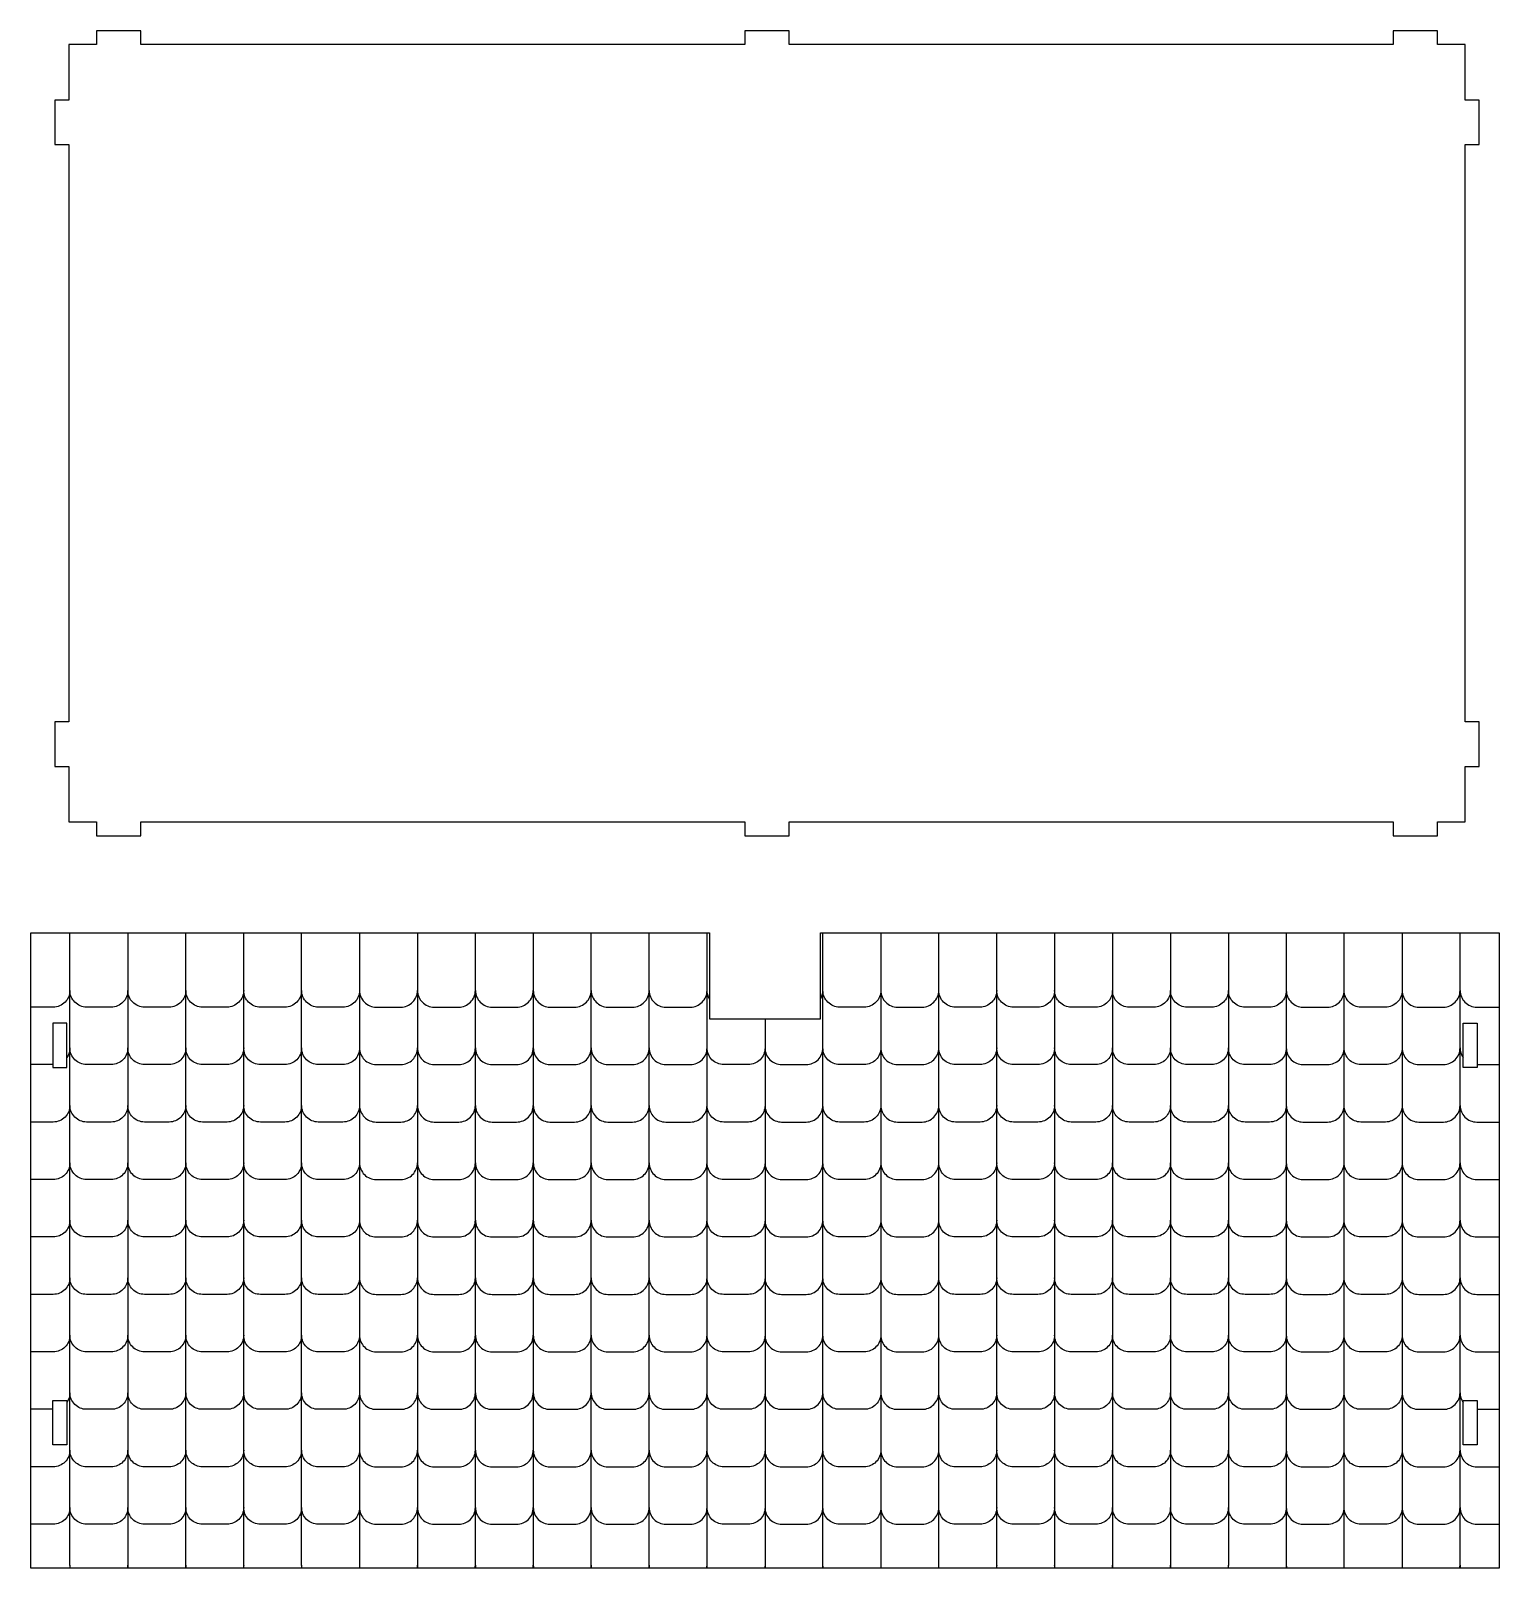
# Model space of a CAD drawing. Extents: x 6616 to 8714, y -365 to 1185.
# Drawn here: x 7356 to 7991, y -354 to 310 of the extents above; entities that cross this region are included whole.
import ezdxf

# ---------------------------------------------------------------- set-up
doc = ezdxf.new("R2010")
doc.units = 0
doc.header["$MEASUREMENT"] = 0
doc.layers.add('LAYER1', color=18, linetype='CONTINUOUS')

msp = doc.modelspace()

# ---------------------------------------------------------------- linework, layer by layer
at = {"layer": 'LAYER1'}
for points in [[(7684.2, -31.57), (7945.32, -31.57), (7945.32, -37.57), (7964.52, -37.57), (7964.52, -31.57), (7976.52, -31.57), (7976.52, -7.57), (7982.52, -7.57), (7982.52, 11.63), (7976.52, 11.63), (7976.52, 261.23), (7982.52, 261.23), (7982.52, 280.43), (7976.52, 280.43), (7976.52, 304.43), (7964.52, 304.43), (7964.52, 310.43), (7945.32, 310.43), (7945.32, 304.43), (7684.2, 304.43), (7684.2, 310.43), (7665, 310.43), (7665, 304.43), (7403.88, 304.43), (7403.88, 310.43), (7384.68, 310.43), (7384.68, 304.43), (7372.68, 304.43), (7372.68, 280.43), (7366.68, 280.43), (7366.68, 261.23), (7372.68, 261.23), (7372.68, 11.63), (7366.68, 11.63), (7366.68, -7.57), (7372.68, -7.57), (7372.68, -31.57), (7384.68, -31.57), (7384.68, -37.57), (7403.88, -37.57), (7403.88, -31.57), (7665, -31.57), (7665, -37.57), (7684.2, -37.57)], [(7356.23, -79.57), (7649.75, -79.57), (7649.75, -116.75), (7697.75, -116.75), (7697.75, -79.57), (7991.27, -79.57), (7991.27, -354.18), (7356.23, -354.18)], [(7365.83, -118.55), (7365.83, -137.75), (7371.83, -137.75), (7371.83, -118.55)], [(7975.67, -137.75), (7975.67, -118.55), (7981.67, -118.55), (7981.67, -137.75)], [(7365.83, -300.81), (7365.83, -281.61), (7371.83, -281.61), (7371.83, -300.81)], [(7975.67, -300.81), (7975.67, -281.61), (7981.67, -281.61), (7981.67, -300.81)]]:
    msp.add_lwpolyline(points, close=True, dxfattribs=at)
for points in [[(7373.31, -354.18, -0.047899), (7373.18, -352.81), (7373.18, -79.57)], [(7398.23, -79.57), (7398.23, -352.81, -0.047899), (7398.09, -354.18)], [(7423.41, -354.18, -0.047899), (7423.27, -352.81), (7423.27, -79.57)], [(7448.45, -354.18, -0.047899), (7448.32, -352.81), (7448.32, -79.57)], [(7473.5, -354.18, -0.047899), (7473.37, -352.81), (7473.37, -79.57)], [(7498.42, -79.57), (7498.42, -352.81, 0.047899), (7498.55, -354.18)], [(7523.46, -79.57), (7523.46, -352.81, 0.047899), (7523.6, -354.18)], [(7548.38, -354.18, 0.047899), (7548.51, -352.81), (7548.51, -79.57)], [(7573.56, -79.57), (7573.56, -352.81, 0.047899), (7573.69, -354.18)], [(7598.48, -354.18, 0.047899), (7598.61, -352.81), (7598.61, -79.57)], [(7623.52, -354.18, 0.047899), (7623.65, -352.81), (7623.65, -79.57)], [(7648.83, -354.18, -0.047899), (7648.7, -352.81), (7648.7, -79.57)], [(7698.67, -354.18, 0.047899), (7698.8, -352.81), (7698.8, -79.57)], [(7723.84, -79.57), (7723.84, -352.81, -0.047899), (7723.71, -354.18)], [(7748.76, -354.18, 0.047899), (7748.89, -352.81), (7748.89, -79.57)], [(7774.07, -354.18, -0.047899), (7773.94, -352.81), (7773.94, -79.57)], [(7798.99, -79.57), (7798.99, -352.81, -0.047899), (7798.86, -354.18)], [(7824.03, -79.57), (7824.03, -352.81, -0.047899), (7823.9, -354.18)], [(7849.08, -79.57), (7849.08, -352.81, -0.047899), (7848.95, -354.18)], [(7874.13, -79.57), (7874.13, -352.81, -0.047899), (7874, -354.18)], [(7899.18, -79.57), (7899.18, -352.81, -0.047899), (7899.05, -354.18)], [(7924.09, -354.18, 0.047899), (7924.22, -352.81), (7924.22, -79.57)], [(7949.27, -79.57), (7949.27, -352.81, 0.047899), (7949.4, -354.18)], [(7974.19, -354.18, 0.047899), (7974.32, -352.81), (7974.32, -79.57)], [(7373.18, -104.41, -0.414214), (7365.98, -111.61), (7356.23, -111.61)], [(7398.23, -104.41, -0.414214), (7391.03, -111.61), (7380.38, -111.61, -0.414214), (7373.18, -104.41)], [(7423.27, -104.41, -0.414214), (7416.07, -111.61), (7405.43, -111.61, -0.414214), (7398.23, -104.41)], [(7448.32, -104.41, -0.414214), (7441.12, -111.61), (7430.47, -111.61, -0.414214), (7423.27, -104.41)], [(7473.37, -104.41, -0.414214), (7466.17, -111.61), (7455.52, -111.61, -0.414214), (7448.32, -104.41)], [(7498.42, -104.41, -0.414214), (7491.22, -111.61), (7480.57, -111.61, -0.414214), (7473.37, -104.41)], [(7498.42, -104.41, 0.414214), (7505.62, -111.61), (7516.26, -111.61, 0.414214), (7523.46, -104.41)], [(7523.46, -104.41, 0.414214), (7530.66, -111.61), (7541.31, -111.61, 0.414214), (7548.51, -104.41)], [(7548.51, -104.41, 0.414214), (7555.71, -111.61), (7566.36, -111.61, 0.414214), (7573.56, -104.41)], [(7573.56, -104.41, 0.414214), (7580.76, -111.61), (7591.41, -111.61, 0.414214), (7598.61, -104.41)], [(7598.61, -104.41, 0.414214), (7605.81, -111.61), (7616.45, -111.61, 0.414214), (7623.65, -104.41)], [(7623.65, -104.41, 0.414214), (7630.85, -111.61), (7641.5, -111.61, 0.414214), (7648.7, -104.41)], [(7649.75, -108.15, -0.137402), (7648.7, -104.41)], [(7697.75, -108.15, 0.137402), (7698.8, -104.41)], [(7723.84, -104.41, -0.414214), (7716.64, -111.61), (7706, -111.61, -0.414214), (7698.8, -104.41)], [(7723.84, -104.41, 0.414214), (7731.04, -111.61), (7741.69, -111.61, 0.414214), (7748.89, -104.41)], [(7773.94, -104.41, -0.414214), (7766.74, -111.61), (7756.09, -111.61, -0.414214), (7748.89, -104.41)], [(7798.99, -104.41, -0.414214), (7791.79, -111.61), (7781.14, -111.61, -0.414214), (7773.94, -104.41)], [(7824.03, -104.41, -0.414214), (7816.83, -111.61), (7806.19, -111.61, -0.414214), (7798.99, -104.41)], [(7849.08, -104.41, -0.414214), (7841.88, -111.61), (7831.23, -111.61, -0.414214), (7824.03, -104.41)], [(7874.13, -104.41, -0.414214), (7866.93, -111.61), (7856.28, -111.61, -0.414214), (7849.08, -104.41)], [(7899.18, -104.41, -0.414214), (7891.98, -111.61), (7881.33, -111.61, -0.414214), (7874.13, -104.41)], [(7899.18, -104.41, 0.414214), (7906.38, -111.61), (7917.02, -111.61, 0.414214), (7924.22, -104.41)], [(7949.27, -104.41, -0.414214), (7942.07, -111.61), (7931.42, -111.61, -0.414214), (7924.22, -104.41)], [(7949.27, -104.41, 0.414214), (7956.47, -111.61), (7967.12, -111.61, 0.414214), (7974.32, -104.41)], [(7974.32, -104.41, 0.414214), (7981.52, -111.61), (7991.27, -111.61)], [(7673.75, -116.75), (7673.75, -352.81, -0.047899), (7673.62, -354.18)], [(7373.18, -129.25, -0.156846), (7371.83, -133.45)], [(7398.23, -129.25, -0.414214), (7391.03, -136.45), (7380.38, -136.45, -0.414214), (7373.18, -129.25)], [(7423.27, -129.25, -0.414214), (7416.07, -136.45), (7405.43, -136.45, -0.414214), (7398.23, -129.25)], [(7448.32, -129.25, -0.414214), (7441.12, -136.45), (7430.47, -136.45, -0.414214), (7423.27, -129.25)], [(7473.37, -129.25, -0.414214), (7466.17, -136.45), (7455.52, -136.45, -0.414214), (7448.32, -129.25)], [(7498.42, -129.25, -0.414214), (7491.22, -136.45), (7480.57, -136.45, -0.414214), (7473.37, -129.25)], [(7498.42, -129.25, 0.414214), (7505.62, -136.45), (7516.26, -136.45, 0.414214), (7523.46, -129.25)], [(7523.46, -129.25, 0.414214), (7530.66, -136.45), (7541.31, -136.45, 0.414214), (7548.51, -129.25)], [(7548.51, -129.25, 0.414214), (7555.71, -136.45), (7566.36, -136.45, 0.414214), (7573.56, -129.25)], [(7573.56, -129.25, 0.414214), (7580.76, -136.45), (7591.41, -136.45, 0.414214), (7598.61, -129.25)], [(7598.61, -129.25, 0.414214), (7605.81, -136.45), (7616.45, -136.45, 0.414214), (7623.65, -129.25)], [(7623.65, -129.25, 0.414214), (7630.85, -136.45), (7641.5, -136.45, 0.414214), (7648.7, -129.25)], [(7673.75, -129.25, -0.414214), (7666.55, -136.45), (7655.9, -136.45, -0.414214), (7648.7, -129.25)], [(7673.75, -129.25, 0.414214), (7680.95, -136.45), (7691.6, -136.45, 0.414214), (7698.8, -129.25)], [(7723.84, -129.25, -0.414214), (7716.64, -136.45), (7706, -136.45, -0.414214), (7698.8, -129.25)], [(7723.84, -129.25, 0.414214), (7731.04, -136.45), (7741.69, -136.45, 0.414214), (7748.89, -129.25)], [(7773.94, -129.25, -0.414214), (7766.74, -136.45), (7756.09, -136.45, -0.414214), (7748.89, -129.25)], [(7798.99, -129.25, -0.414214), (7791.79, -136.45), (7781.14, -136.45, -0.414214), (7773.94, -129.25)], [(7824.03, -129.25, -0.414214), (7816.83, -136.45), (7806.19, -136.45, -0.414214), (7798.99, -129.25)], [(7849.08, -129.25, -0.414214), (7841.88, -136.45), (7831.23, -136.45, -0.414214), (7824.03, -129.25)], [(7874.13, -129.25, -0.414214), (7866.93, -136.45), (7856.28, -136.45, -0.414214), (7849.08, -129.25)], [(7899.18, -129.25, -0.414214), (7891.98, -136.45), (7881.33, -136.45, -0.414214), (7874.13, -129.25)], [(7899.18, -129.25, 0.414214), (7906.38, -136.45), (7917.02, -136.45, 0.414214), (7924.22, -129.25)], [(7949.27, -129.25, -0.414214), (7942.07, -136.45), (7931.42, -136.45, -0.414214), (7924.22, -129.25)], [(7949.27, -129.25, 0.414214), (7956.47, -136.45), (7967.12, -136.45, 0.414214), (7974.32, -129.25)], [(7974.32, -129.25, 0.156846), (7975.67, -133.45)], [(7373.18, -154.09, -0.414214), (7365.98, -161.29), (7356.23, -161.29)], [(7398.23, -154.09, -0.414214), (7391.03, -161.29), (7380.38, -161.29, -0.414214), (7373.18, -154.09)], [(7423.27, -154.09, -0.414214), (7416.07, -161.29), (7405.43, -161.29, -0.414214), (7398.23, -154.09)], [(7448.32, -154.09, -0.414214), (7441.12, -161.29), (7430.47, -161.29, -0.414214), (7423.27, -154.09)], [(7473.37, -154.09, -0.414214), (7466.17, -161.29), (7455.52, -161.29, -0.414214), (7448.32, -154.09)], [(7498.42, -154.09, -0.414214), (7491.22, -161.29), (7480.57, -161.29, -0.414214), (7473.37, -154.09)], [(7498.42, -154.09, 0.414214), (7505.62, -161.29), (7516.26, -161.29, 0.414214), (7523.46, -154.09)], [(7523.46, -154.09, 0.414214), (7530.66, -161.29), (7541.31, -161.29, 0.414214), (7548.51, -154.09)], [(7548.51, -154.09, 0.414214), (7555.71, -161.29), (7566.36, -161.29, 0.414214), (7573.56, -154.09)], [(7573.56, -154.09, 0.414214), (7580.76, -161.29), (7591.41, -161.29, 0.414214), (7598.61, -154.09)], [(7598.61, -154.09, 0.414214), (7605.81, -161.29), (7616.45, -161.29, 0.414214), (7623.65, -154.09)], [(7623.65, -154.09, 0.414214), (7630.85, -161.29), (7641.5, -161.29, 0.414214), (7648.7, -154.09)], [(7673.75, -154.09, -0.414214), (7666.55, -161.29), (7655.9, -161.29, -0.414214), (7648.7, -154.09)], [(7673.75, -154.09, 0.414214), (7680.95, -161.29), (7691.6, -161.29, 0.414214), (7698.8, -154.09)], [(7723.84, -154.09, -0.414214), (7716.64, -161.29), (7706, -161.29, -0.414214), (7698.8, -154.09)], [(7723.84, -154.09, 0.414214), (7731.04, -161.29), (7741.69, -161.29, 0.414214), (7748.89, -154.09)], [(7773.94, -154.09, -0.414214), (7766.74, -161.29), (7756.09, -161.29, -0.414214), (7748.89, -154.09)], [(7798.99, -154.09, -0.414214), (7791.79, -161.29), (7781.14, -161.29, -0.414214), (7773.94, -154.09)], [(7824.03, -154.09, -0.414214), (7816.83, -161.29), (7806.19, -161.29, -0.414214), (7798.99, -154.09)], [(7849.08, -154.09, -0.414214), (7841.88, -161.29), (7831.23, -161.29, -0.414214), (7824.03, -154.09)], [(7874.13, -154.09, -0.414214), (7866.93, -161.29), (7856.28, -161.29, -0.414214), (7849.08, -154.09)], [(7899.18, -154.09, -0.414214), (7891.98, -161.29), (7881.33, -161.29, -0.414214), (7874.13, -154.09)], [(7899.18, -154.09, 0.414214), (7906.38, -161.29), (7917.02, -161.29, 0.414214), (7924.22, -154.09)], [(7949.27, -154.09, -0.414214), (7942.07, -161.29), (7931.42, -161.29, -0.414214), (7924.22, -154.09)], [(7949.27, -154.09, 0.414214), (7956.47, -161.29), (7967.12, -161.29, 0.414214), (7974.32, -154.09)], [(7974.32, -154.09, 0.414214), (7981.52, -161.29), (7991.27, -161.29)], [(7373.18, -178.93, -0.414214), (7365.98, -186.13), (7356.23, -186.13)], [(7398.23, -178.93, -0.414214), (7391.03, -186.13), (7380.38, -186.13, -0.414214), (7373.18, -178.93)], [(7423.27, -178.93, -0.414214), (7416.07, -186.13), (7405.43, -186.13, -0.414214), (7398.23, -178.93)], [(7448.32, -178.93, -0.414214), (7441.12, -186.13), (7430.47, -186.13, -0.414214), (7423.27, -178.93)], [(7473.37, -178.93, -0.414214), (7466.17, -186.13), (7455.52, -186.13, -0.414214), (7448.32, -178.93)], [(7498.42, -178.93, -0.414214), (7491.22, -186.13), (7480.57, -186.13, -0.414214), (7473.37, -178.93)], [(7498.42, -178.93, 0.414214), (7505.62, -186.13), (7516.26, -186.13, 0.414214), (7523.46, -178.93)], [(7523.46, -178.93, 0.414214), (7530.66, -186.13), (7541.31, -186.13, 0.414214), (7548.51, -178.93)], [(7548.51, -178.93, 0.414214), (7555.71, -186.13), (7566.36, -186.13, 0.414214), (7573.56, -178.93)], [(7573.56, -178.93, 0.414214), (7580.76, -186.13), (7591.41, -186.13, 0.414214), (7598.61, -178.93)], [(7598.61, -178.93, 0.414214), (7605.81, -186.13), (7616.45, -186.13, 0.414214), (7623.65, -178.93)], [(7623.65, -178.93, 0.414214), (7630.85, -186.13), (7641.5, -186.13, 0.414214), (7648.7, -178.93)], [(7673.75, -178.93, -0.414214), (7666.55, -186.13), (7655.9, -186.13, -0.414214), (7648.7, -178.93)], [(7673.75, -178.93, 0.414214), (7680.95, -186.13), (7691.6, -186.13, 0.414214), (7698.8, -178.93)], [(7723.84, -178.93, -0.414214), (7716.64, -186.13), (7706, -186.13, -0.414214), (7698.8, -178.93)], [(7723.84, -178.93, 0.414214), (7731.04, -186.13), (7741.69, -186.13, 0.414214), (7748.89, -178.93)], [(7773.94, -178.93, -0.414214), (7766.74, -186.13), (7756.09, -186.13, -0.414214), (7748.89, -178.93)], [(7798.99, -178.93, -0.414214), (7791.79, -186.13), (7781.14, -186.13, -0.414214), (7773.94, -178.93)], [(7824.03, -178.93, -0.414214), (7816.83, -186.13), (7806.19, -186.13, -0.414214), (7798.99, -178.93)], [(7849.08, -178.93, -0.414214), (7841.88, -186.13), (7831.23, -186.13, -0.414214), (7824.03, -178.93)], [(7874.13, -178.93, -0.414214), (7866.93, -186.13), (7856.28, -186.13, -0.414214), (7849.08, -178.93)], [(7899.18, -178.93, -0.414214), (7891.98, -186.13), (7881.33, -186.13, -0.414214), (7874.13, -178.93)], [(7899.18, -178.93, 0.414214), (7906.38, -186.13), (7917.02, -186.13, 0.414214), (7924.22, -178.93)], [(7949.27, -178.93, -0.414214), (7942.07, -186.13), (7931.42, -186.13, -0.414214), (7924.22, -178.93)], [(7949.27, -178.93, 0.414214), (7956.47, -186.13), (7967.12, -186.13, 0.414214), (7974.32, -178.93)], [(7974.32, -178.93, 0.414214), (7981.52, -186.13), (7991.27, -186.13)], [(7373.18, -203.77, -0.414214), (7365.98, -210.97), (7356.23, -210.97)], [(7398.23, -203.77, -0.414214), (7391.03, -210.97), (7380.38, -210.97, -0.414214), (7373.18, -203.77)], [(7423.27, -203.77, -0.414214), (7416.07, -210.97), (7405.43, -210.97, -0.414214), (7398.23, -203.77)], [(7448.32, -203.77, -0.414214), (7441.12, -210.97), (7430.47, -210.97, -0.414214), (7423.27, -203.77)], [(7473.37, -203.77, -0.414214), (7466.17, -210.97), (7455.52, -210.97, -0.414214), (7448.32, -203.77)], [(7498.42, -203.77, -0.414214), (7491.22, -210.97), (7480.57, -210.97, -0.414214), (7473.37, -203.77)], [(7498.42, -203.77, 0.414214), (7505.62, -210.97), (7516.26, -210.97, 0.414214), (7523.46, -203.77)], [(7523.46, -203.77, 0.414214), (7530.66, -210.97), (7541.31, -210.97, 0.414214), (7548.51, -203.77)], [(7548.51, -203.77, 0.414214), (7555.71, -210.97), (7566.36, -210.97, 0.414214), (7573.56, -203.77)], [(7573.56, -203.77, 0.414214), (7580.76, -210.97), (7591.41, -210.97, 0.414214), (7598.61, -203.77)], [(7598.61, -203.77, 0.414214), (7605.81, -210.97), (7616.45, -210.97, 0.414214), (7623.65, -203.77)], [(7623.65, -203.77, 0.414214), (7630.85, -210.97), (7641.5, -210.97, 0.414214), (7648.7, -203.77)], [(7673.75, -203.77, -0.414214), (7666.55, -210.97), (7655.9, -210.97, -0.414214), (7648.7, -203.77)], [(7673.75, -203.77, 0.414214), (7680.95, -210.97), (7691.6, -210.97, 0.414214), (7698.8, -203.77)], [(7723.84, -203.77, -0.414214), (7716.64, -210.97), (7706, -210.97, -0.414214), (7698.8, -203.77)], [(7723.84, -203.77, 0.414214), (7731.04, -210.97), (7741.69, -210.97, 0.414214), (7748.89, -203.77)], [(7773.94, -203.77, -0.414214), (7766.74, -210.97), (7756.09, -210.97, -0.414214), (7748.89, -203.77)], [(7798.99, -203.77, -0.414214), (7791.79, -210.97), (7781.14, -210.97, -0.414214), (7773.94, -203.77)], [(7824.03, -203.77, -0.414214), (7816.83, -210.97), (7806.19, -210.97, -0.414214), (7798.99, -203.77)], [(7849.08, -203.77, -0.414214), (7841.88, -210.97), (7831.23, -210.97, -0.414214), (7824.03, -203.77)], [(7874.13, -203.77, -0.414214), (7866.93, -210.97), (7856.28, -210.97, -0.414214), (7849.08, -203.77)], [(7899.18, -203.77, -0.414214), (7891.98, -210.97), (7881.33, -210.97, -0.414214), (7874.13, -203.77)], [(7899.18, -203.77, 0.414214), (7906.38, -210.97), (7917.02, -210.97, 0.414214), (7924.22, -203.77)], [(7949.27, -203.77, -0.414214), (7942.07, -210.97), (7931.42, -210.97, -0.414214), (7924.22, -203.77)], [(7949.27, -203.77, 0.414214), (7956.47, -210.97), (7967.12, -210.97, 0.414214), (7974.32, -203.77)], [(7974.32, -203.77, 0.414214), (7981.52, -210.97), (7991.27, -210.97)], [(7373.18, -228.61, -0.414214), (7365.98, -235.81), (7356.23, -235.81)], [(7398.23, -228.61, -0.414214), (7391.03, -235.81), (7380.38, -235.81, -0.414214), (7373.18, -228.61)], [(7423.27, -228.61, -0.414214), (7416.07, -235.81), (7405.43, -235.81, -0.414214), (7398.23, -228.61)], [(7448.32, -228.61, -0.414214), (7441.12, -235.81), (7430.47, -235.81, -0.414214), (7423.27, -228.61)], [(7473.37, -228.61, -0.414214), (7466.17, -235.81), (7455.52, -235.81, -0.414214), (7448.32, -228.61)], [(7498.42, -228.61, -0.414214), (7491.22, -235.81), (7480.57, -235.81, -0.414214), (7473.37, -228.61)], [(7498.42, -228.61, 0.414214), (7505.62, -235.81), (7516.26, -235.81, 0.414214), (7523.46, -228.61)], [(7523.46, -228.61, 0.414214), (7530.66, -235.81), (7541.31, -235.81, 0.414214), (7548.51, -228.61)], [(7548.51, -228.61, 0.414214), (7555.71, -235.81), (7566.36, -235.81, 0.414214), (7573.56, -228.61)], [(7573.56, -228.61, 0.414214), (7580.76, -235.81), (7591.41, -235.81, 0.414214), (7598.61, -228.61)], [(7598.61, -228.61, 0.414214), (7605.81, -235.81), (7616.45, -235.81, 0.414214), (7623.65, -228.61)], [(7623.65, -228.61, 0.414214), (7630.85, -235.81), (7641.5, -235.81, 0.414214), (7648.7, -228.61)], [(7673.75, -228.61, -0.414214), (7666.55, -235.81), (7655.9, -235.81, -0.414214), (7648.7, -228.61)], [(7673.75, -228.61, 0.414214), (7680.95, -235.81), (7691.6, -235.81, 0.414214), (7698.8, -228.61)], [(7723.84, -228.61, -0.414214), (7716.64, -235.81), (7706, -235.81, -0.414214), (7698.8, -228.61)], [(7723.84, -228.61, 0.414214), (7731.04, -235.81), (7741.69, -235.81, 0.414214), (7748.89, -228.61)], [(7773.94, -228.61, -0.414214), (7766.74, -235.81), (7756.09, -235.81, -0.414214), (7748.89, -228.61)], [(7798.99, -228.61, -0.414214), (7791.79, -235.81), (7781.14, -235.81, -0.414214), (7773.94, -228.61)], [(7824.03, -228.61, -0.414214), (7816.83, -235.81), (7806.19, -235.81, -0.414214), (7798.99, -228.61)], [(7849.08, -228.61, -0.414214), (7841.88, -235.81), (7831.23, -235.81, -0.414214), (7824.03, -228.61)], [(7874.13, -228.61, -0.414214), (7866.93, -235.81), (7856.28, -235.81, -0.414214), (7849.08, -228.61)], [(7899.18, -228.61, -0.414214), (7891.98, -235.81), (7881.33, -235.81, -0.414214), (7874.13, -228.61)], [(7899.18, -228.61, 0.414214), (7906.38, -235.81), (7917.02, -235.81, 0.414214), (7924.22, -228.61)], [(7949.27, -228.61, -0.414214), (7942.07, -235.81), (7931.42, -235.81, -0.414214), (7924.22, -228.61)], [(7949.27, -228.61, 0.414214), (7956.47, -235.81), (7967.12, -235.81, 0.414214), (7974.32, -228.61)], [(7974.32, -228.61, 0.414214), (7981.52, -235.81), (7991.27, -235.81)], [(7373.18, -253.45, -0.414214), (7365.98, -260.65), (7356.23, -260.65)], [(7398.23, -253.45, -0.414214), (7391.03, -260.65), (7380.38, -260.65, -0.414214), (7373.18, -253.45)], [(7423.27, -253.45, -0.414214), (7416.07, -260.65), (7405.43, -260.65, -0.414214), (7398.23, -253.45)], [(7448.32, -253.45, -0.414214), (7441.12, -260.65), (7430.47, -260.65, -0.414214), (7423.27, -253.45)], [(7473.37, -253.45, -0.414214), (7466.17, -260.65), (7455.52, -260.65, -0.414214), (7448.32, -253.45)], [(7498.42, -253.45, -0.414214), (7491.22, -260.65), (7480.57, -260.65, -0.414214), (7473.37, -253.45)], [(7498.42, -253.45, 0.414214), (7505.62, -260.65), (7516.26, -260.65, 0.414214), (7523.46, -253.45)], [(7523.46, -253.45, 0.414214), (7530.66, -260.65), (7541.31, -260.65, 0.414214), (7548.51, -253.45)], [(7548.51, -253.45, 0.414214), (7555.71, -260.65), (7566.36, -260.65, 0.414214), (7573.56, -253.45)], [(7573.56, -253.45, 0.414214), (7580.76, -260.65), (7591.41, -260.65, 0.414214), (7598.61, -253.45)], [(7598.61, -253.45, 0.414214), (7605.81, -260.65), (7616.45, -260.65, 0.414214), (7623.65, -253.45)], [(7623.65, -253.45, 0.414214), (7630.85, -260.65), (7641.5, -260.65, 0.414214), (7648.7, -253.45)], [(7673.75, -253.45, -0.414214), (7666.55, -260.65), (7655.9, -260.65, -0.414214), (7648.7, -253.45)], [(7673.75, -253.45, 0.414214), (7680.95, -260.65), (7691.6, -260.65, 0.414214), (7698.8, -253.45)], [(7723.84, -253.45, -0.414214), (7716.64, -260.65), (7706, -260.65, -0.414214), (7698.8, -253.45)], [(7723.84, -253.45, 0.414214), (7731.04, -260.65), (7741.69, -260.65, 0.414214), (7748.89, -253.45)], [(7773.94, -253.45, -0.414214), (7766.74, -260.65), (7756.09, -260.65, -0.414214), (7748.89, -253.45)], [(7798.99, -253.45, -0.414214), (7791.79, -260.65), (7781.14, -260.65, -0.414214), (7773.94, -253.45)], [(7824.03, -253.45, -0.414214), (7816.83, -260.65), (7806.19, -260.65, -0.414214), (7798.99, -253.45)], [(7849.08, -253.45, -0.414214), (7841.88, -260.65), (7831.23, -260.65, -0.414214), (7824.03, -253.45)], [(7874.13, -253.45, -0.414214), (7866.93, -260.65), (7856.28, -260.65, -0.414214), (7849.08, -253.45)], [(7899.18, -253.45, -0.414214), (7891.98, -260.65), (7881.33, -260.65, -0.414214), (7874.13, -253.45)], [(7899.18, -253.45, 0.414214), (7906.38, -260.65), (7917.02, -260.65, 0.414214), (7924.22, -253.45)], [(7949.27, -253.45, -0.414214), (7942.07, -260.65), (7931.42, -260.65, -0.414214), (7924.22, -253.45)], [(7949.27, -253.45, 0.414214), (7956.47, -260.65), (7967.12, -260.65, 0.414214), (7974.32, -253.45)], [(7974.32, -253.45, 0.414214), (7981.52, -260.65), (7991.27, -260.65)], [(7373.18, -278.29, -0.156846), (7371.83, -282.49)], [(7398.23, -278.29, -0.414214), (7391.03, -285.49), (7380.38, -285.49, -0.414214), (7373.18, -278.29)], [(7423.27, -278.29, -0.414214), (7416.07, -285.49), (7405.43, -285.49, -0.414214), (7398.23, -278.29)], [(7448.32, -278.29, -0.414214), (7441.12, -285.49), (7430.47, -285.49, -0.414214), (7423.27, -278.29)], [(7473.37, -278.29, -0.414214), (7466.17, -285.49), (7455.52, -285.49, -0.414214), (7448.32, -278.29)], [(7498.42, -278.29, -0.414214), (7491.22, -285.49), (7480.57, -285.49, -0.414214), (7473.37, -278.29)], [(7498.42, -278.29, 0.414214), (7505.62, -285.49), (7516.26, -285.49, 0.414214), (7523.46, -278.29)], [(7523.46, -278.29, 0.414214), (7530.66, -285.49), (7541.31, -285.49, 0.414214), (7548.51, -278.29)], [(7548.51, -278.29, 0.414214), (7555.71, -285.49), (7566.36, -285.49, 0.414214), (7573.56, -278.29)], [(7573.56, -278.29, 0.414214), (7580.76, -285.49), (7591.41, -285.49, 0.414214), (7598.61, -278.29)], [(7598.61, -278.29, 0.414214), (7605.81, -285.49), (7616.45, -285.49, 0.414214), (7623.65, -278.29)], [(7623.65, -278.29, 0.414214), (7630.85, -285.49), (7641.5, -285.49, 0.414214), (7648.7, -278.29)], [(7673.75, -278.29, -0.414214), (7666.55, -285.49), (7655.9, -285.49, -0.414214), (7648.7, -278.29)], [(7673.75, -278.29, 0.414214), (7680.95, -285.49), (7691.6, -285.49, 0.414214), (7698.8, -278.29)], [(7723.84, -278.29, -0.414214), (7716.64, -285.49), (7706, -285.49, -0.414214), (7698.8, -278.29)], [(7723.84, -278.29, 0.414214), (7731.04, -285.49), (7741.69, -285.49, 0.414214), (7748.89, -278.29)], [(7773.94, -278.29, -0.414214), (7766.74, -285.49), (7756.09, -285.49, -0.414214), (7748.89, -278.29)], [(7798.99, -278.29, -0.414214), (7791.79, -285.49), (7781.14, -285.49, -0.414214), (7773.94, -278.29)], [(7824.03, -278.29, -0.414214), (7816.83, -285.49), (7806.19, -285.49, -0.414214), (7798.99, -278.29)], [(7849.08, -278.29, -0.414214), (7841.88, -285.49), (7831.23, -285.49, -0.414214), (7824.03, -278.29)], [(7874.13, -278.29, -0.414214), (7866.93, -285.49), (7856.28, -285.49, -0.414214), (7849.08, -278.29)], [(7899.18, -278.29, -0.414214), (7891.98, -285.49), (7881.33, -285.49, -0.414214), (7874.13, -278.29)], [(7899.18, -278.29, 0.414214), (7906.38, -285.49), (7917.02, -285.49, 0.414214), (7924.22, -278.29)], [(7949.27, -278.29, -0.414214), (7942.07, -285.49), (7931.42, -285.49, -0.414214), (7924.22, -278.29)], [(7949.27, -278.29, 0.414214), (7956.47, -285.49), (7967.12, -285.49, 0.414214), (7974.32, -278.29)], [(7974.32, -278.29, 0.156846), (7975.67, -282.49)], [(7373.18, -303.13, -0.414214), (7365.98, -310.33), (7356.23, -310.33)], [(7398.23, -303.13, -0.414214), (7391.03, -310.33), (7380.38, -310.33, -0.414214), (7373.18, -303.13)], [(7423.27, -303.13, -0.414214), (7416.07, -310.33), (7405.43, -310.33, -0.414214), (7398.23, -303.13)], [(7448.32, -303.13, -0.414214), (7441.12, -310.33), (7430.47, -310.33, -0.414214), (7423.27, -303.13)], [(7473.37, -303.13, -0.414214), (7466.17, -310.33), (7455.52, -310.33, -0.414214), (7448.32, -303.13)], [(7498.42, -303.13, -0.414214), (7491.22, -310.33), (7480.57, -310.33, -0.414214), (7473.37, -303.13)], [(7498.42, -303.13, 0.414214), (7505.62, -310.33), (7516.26, -310.33, 0.414214), (7523.46, -303.13)], [(7523.46, -303.13, 0.414214), (7530.66, -310.33), (7541.31, -310.33, 0.414214), (7548.51, -303.13)], [(7548.51, -303.13, 0.414214), (7555.71, -310.33), (7566.36, -310.33, 0.414214), (7573.56, -303.13)], [(7573.56, -303.13, 0.414214), (7580.76, -310.33), (7591.41, -310.33, 0.414214), (7598.61, -303.13)], [(7598.61, -303.13, 0.414214), (7605.81, -310.33), (7616.45, -310.33, 0.414214), (7623.65, -303.13)], [(7623.65, -303.13, 0.414214), (7630.85, -310.33), (7641.5, -310.33, 0.414214), (7648.7, -303.13)], [(7673.75, -303.13, -0.414214), (7666.55, -310.33), (7655.9, -310.33, -0.414214), (7648.7, -303.13)], [(7673.75, -303.13, 0.414214), (7680.95, -310.33), (7691.6, -310.33, 0.414214), (7698.8, -303.13)], [(7723.84, -303.13, -0.414214), (7716.64, -310.33), (7706, -310.33, -0.414214), (7698.8, -303.13)], [(7723.84, -303.13, 0.414214), (7731.04, -310.33), (7741.69, -310.33, 0.414214), (7748.89, -303.13)], [(7773.94, -303.13, -0.414214), (7766.74, -310.33), (7756.09, -310.33, -0.414214), (7748.89, -303.13)], [(7798.99, -303.13, -0.414214), (7791.79, -310.33), (7781.14, -310.33, -0.414214), (7773.94, -303.13)], [(7824.03, -303.13, -0.414214), (7816.83, -310.33), (7806.19, -310.33, -0.414214), (7798.99, -303.13)], [(7849.08, -303.13, -0.414214), (7841.88, -310.33), (7831.23, -310.33, -0.414214), (7824.03, -303.13)], [(7874.13, -303.13, -0.414214), (7866.93, -310.33), (7856.28, -310.33, -0.414214), (7849.08, -303.13)], [(7899.18, -303.13, -0.414214), (7891.98, -310.33), (7881.33, -310.33, -0.414214), (7874.13, -303.13)], [(7899.18, -303.13, 0.414214), (7906.38, -310.33), (7917.02, -310.33, 0.414214), (7924.22, -303.13)], [(7949.27, -303.13, -0.414214), (7942.07, -310.33), (7931.42, -310.33, -0.414214), (7924.22, -303.13)], [(7949.27, -303.13, 0.414214), (7956.47, -310.33), (7967.12, -310.33, 0.414214), (7974.32, -303.13)], [(7974.32, -303.13, 0.414214), (7981.52, -310.33), (7991.27, -310.33)], [(7373.18, -327.97, -0.414214), (7365.98, -335.17), (7356.23, -335.17)], [(7398.23, -327.97, -0.414214), (7391.03, -335.17), (7380.38, -335.17, -0.414214), (7373.18, -327.97)], [(7423.27, -327.97, -0.414214), (7416.07, -335.17), (7405.43, -335.17, -0.414214), (7398.23, -327.97)], [(7448.32, -327.97, -0.414214), (7441.12, -335.17), (7430.47, -335.17, -0.414214), (7423.27, -327.97)], [(7473.37, -327.97, -0.414214), (7466.17, -335.17), (7455.52, -335.17, -0.414214), (7448.32, -327.97)], [(7498.42, -327.97, -0.414214), (7491.22, -335.17), (7480.57, -335.17, -0.414214), (7473.37, -327.97)], [(7498.42, -327.97, 0.414214), (7505.62, -335.17), (7516.26, -335.17, 0.414214), (7523.46, -327.97)], [(7523.46, -327.97, 0.414214), (7530.66, -335.17), (7541.31, -335.17, 0.414214), (7548.51, -327.97)], [(7548.51, -327.97, 0.414214), (7555.71, -335.17), (7566.36, -335.17, 0.414214), (7573.56, -327.97)], [(7573.56, -327.97, 0.414214), (7580.76, -335.17), (7591.41, -335.17, 0.414214), (7598.61, -327.97)], [(7598.61, -327.97, 0.414214), (7605.81, -335.17), (7616.45, -335.17, 0.414214), (7623.65, -327.97)], [(7623.65, -327.97, 0.414214), (7630.85, -335.17), (7641.5, -335.17, 0.414214), (7648.7, -327.97)], [(7673.75, -327.97, -0.414214), (7666.55, -335.17), (7655.9, -335.17, -0.414214), (7648.7, -327.97)], [(7673.75, -327.97, 0.414214), (7680.95, -335.17), (7691.6, -335.17, 0.414214), (7698.8, -327.97)], [(7723.84, -327.97, -0.414214), (7716.64, -335.17), (7706, -335.17, -0.414214), (7698.8, -327.97)], [(7723.84, -327.97, 0.414214), (7731.04, -335.17), (7741.69, -335.17, 0.414214), (7748.89, -327.97)], [(7773.94, -327.97, -0.414214), (7766.74, -335.17), (7756.09, -335.17, -0.414214), (7748.89, -327.97)], [(7798.99, -327.97, -0.414214), (7791.79, -335.17), (7781.14, -335.17, -0.414214), (7773.94, -327.97)], [(7824.03, -327.97, -0.414214), (7816.83, -335.17), (7806.19, -335.17, -0.414214), (7798.99, -327.97)], [(7849.08, -327.97, -0.414214), (7841.88, -335.17), (7831.23, -335.17, -0.414214), (7824.03, -327.97)], [(7874.13, -327.97, -0.414214), (7866.93, -335.17), (7856.28, -335.17, -0.414214), (7849.08, -327.97)], [(7899.18, -327.97, -0.414214), (7891.98, -335.17), (7881.33, -335.17, -0.414214), (7874.13, -327.97)], [(7899.18, -327.97, 0.414214), (7906.38, -335.17), (7917.02, -335.17, 0.414214), (7924.22, -327.97)], [(7949.27, -327.97, -0.414214), (7942.07, -335.17), (7931.42, -335.17, -0.414214), (7924.22, -327.97)], [(7949.27, -327.97, 0.414214), (7956.47, -335.17), (7967.12, -335.17, 0.414214), (7974.32, -327.97)], [(7974.32, -327.97, 0.414214), (7981.52, -335.17), (7991.27, -335.17)], [(7373.18, -352.81, -0.047899), (7373.05, -354.18)], [(7398.36, -354.18, -0.047899), (7398.23, -352.81)], [(7423.27, -352.81, -0.047899), (7423.14, -354.18)], [(7448.32, -352.81, -0.047899), (7448.19, -354.18)], [(7473.37, -352.81, -0.047899), (7473.24, -354.18)], [(7498.42, -352.81, -0.047899), (7498.29, -354.18)], [(7523.33, -354.18, 0.047899), (7523.46, -352.81)], [(7548.51, -352.81, 0.047899), (7548.64, -354.18)], [(7573.43, -354.18, 0.047899), (7573.56, -352.81)], [(7598.61, -352.81, 0.047899), (7598.74, -354.18)], [(7623.65, -352.81, 0.047899), (7623.79, -354.18)], [(7648.57, -354.18, 0.047899), (7648.7, -352.81)], [(7673.75, -352.81, 0.047899), (7673.88, -354.18)], [(7698.93, -354.18, -0.047899), (7698.8, -352.81)], [(7723.84, -352.81, 0.047899), (7723.98, -354.18)], [(7749.02, -354.18, -0.047899), (7748.89, -352.81)], [(7773.94, -352.81, -0.047899), (7773.81, -354.18)], [(7799.12, -354.18, -0.047899), (7798.99, -352.81)], [(7824.17, -354.18, -0.047899), (7824.03, -352.81)], [(7849.21, -354.18, -0.047899), (7849.08, -352.81)], [(7874.26, -354.18, -0.047899), (7874.13, -352.81)], [(7899.18, -352.81, 0.047899), (7899.31, -354.18)], [(7924.36, -354.18, -0.047899), (7924.22, -352.81)], [(7949.27, -352.81, -0.047899), (7949.14, -354.18)], [(7974.32, -352.81, 0.047899), (7974.45, -354.18)]]:
    msp.add_lwpolyline(points, format="xyb", dxfattribs=at)
for points in [[(7365.83, -136.45), (7356.23, -136.45)], [(7981.67, -136.45), (7991.27, -136.45)], [(7365.83, -285.49), (7356.23, -285.49)], [(7981.67, -285.49), (7991.27, -285.49)]]:
    msp.add_lwpolyline(points, dxfattribs=at)

doc.saveas('drawing.dxf')
